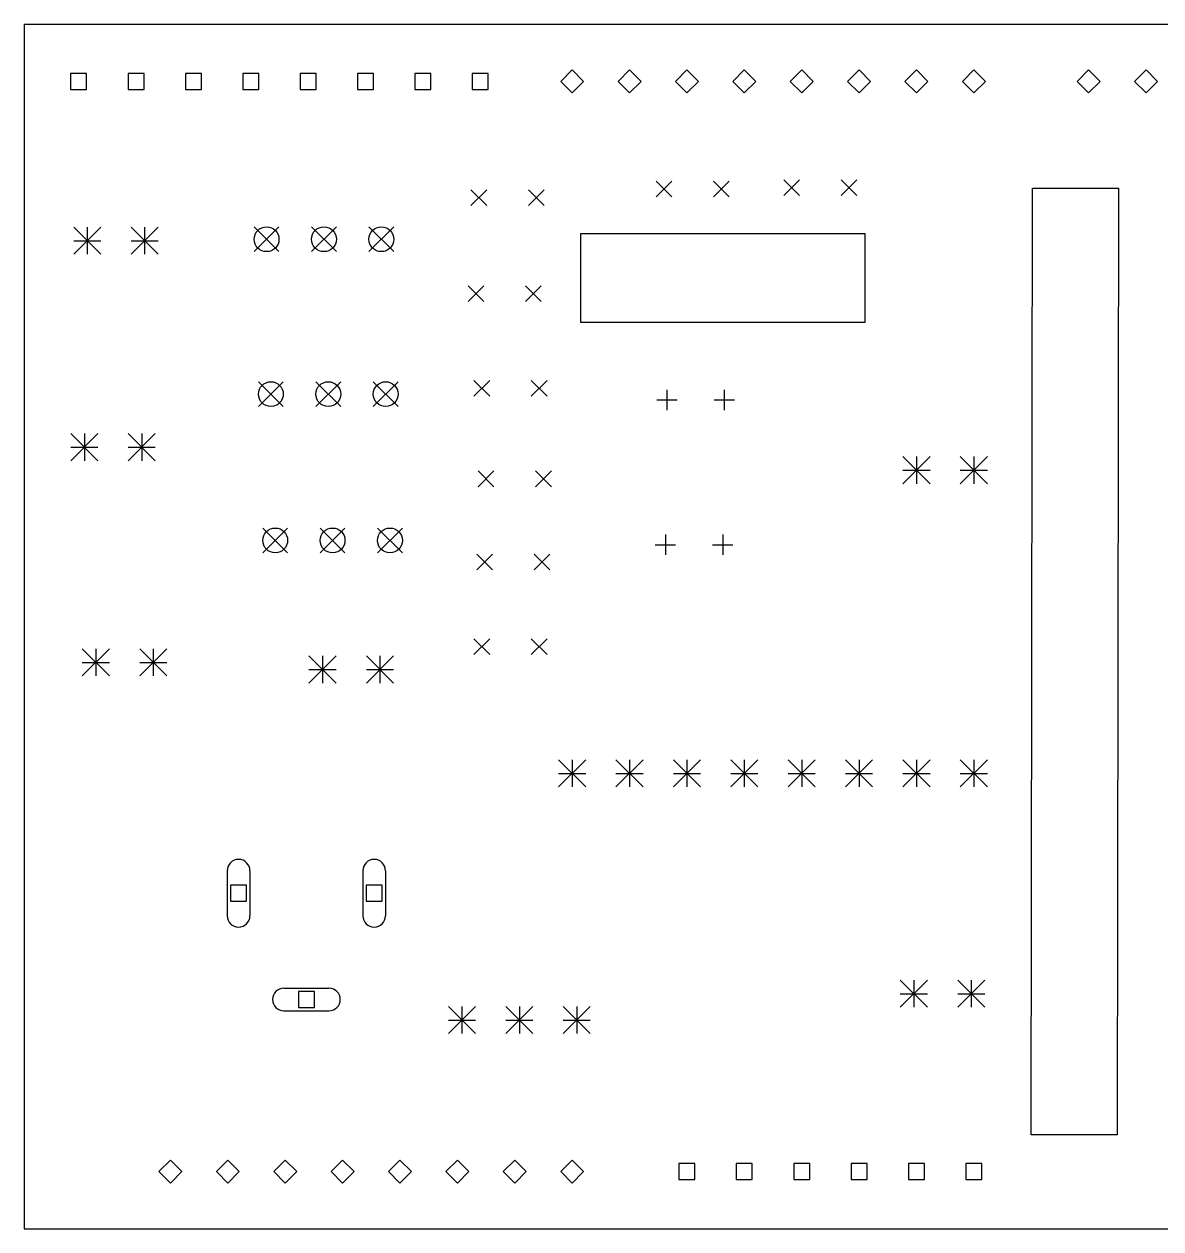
# Model space of a CAD drawing. Extents: x 123.6 to 222.8, y -157.6 to -68.3.
# Drawn here: x 124.8 to 175.2, y -121.7 to -68.3 of the extents above; entities that cross this region are included whole.
import ezdxf

# ---------------------------------------------------------------- set-up
doc = ezdxf.new("R2010")
doc.units = 0
doc.layers.add('BLACK', color=7, linetype='CONTINUOUS')

msp = doc.modelspace()

# ---------------------------------------------------------------- linework, layer by layer
at = {"layer": 'BLACK', "linetype": 'CONTINUOUS'}
for p, q in [((124.841, -68.326), (222.758, -68.326)), ((124.841, -68.326), (124.841, -121.666)), ((149.098, -70.358), (148.59, -70.866)), ((149.606, -70.866), (149.098, -70.358)), ((151.638, -70.358), (151.13, -70.866)), ((152.146, -70.866), (151.638, -70.358)), ((154.178, -70.358), (153.67, -70.866)), ((154.686, -70.866), (154.178, -70.358)), ((156.718, -70.358), (156.21, -70.866)), ((157.226, -70.866), (156.718, -70.358)), ((159.258, -70.358), (158.75, -70.866)), ((159.766, -70.866), (159.258, -70.358)), ((161.798, -70.358), (161.29, -70.866)), ((162.306, -70.866), (161.798, -70.358)), ((164.338, -70.358), (163.83, -70.866)), ((164.846, -70.866), (164.338, -70.358)), ((166.878, -70.358), (166.37, -70.866)), ((167.386, -70.866), (166.878, -70.358)), ((171.958, -70.358), (171.45, -70.866)), ((172.466, -70.866), (171.958, -70.358)), ((174.498, -70.358), (173.99, -70.866)), ((175.006, -70.866), (174.498, -70.358)), ((127.608, -70.5124), (126.9, -70.5124)), ((126.9, -70.5124), (126.9, -71.2196)), ((127.608, -71.2196), (127.608, -70.5124)), ((130.148, -70.5124), (129.44, -70.5124)), ((129.44, -70.5124), (129.44, -71.2196)), ((130.148, -71.2196), (130.148, -70.5124)), ((132.688, -70.5124), (131.98, -70.5124)), ((131.98, -70.5124), (131.98, -71.2196)), ((132.688, -71.2196), (132.688, -70.5124)), ((135.228, -70.5124), (134.52, -70.5124)), ((134.52, -70.5124), (134.52, -71.2196)), ((135.228, -71.2196), (135.228, -70.5124)), ((137.768, -70.5124), (137.06, -70.5124)), ((137.06, -70.5124), (137.06, -71.2196)), ((137.768, -71.2196), (137.768, -70.5124)), ((140.308, -70.5124), (139.6, -70.5124)), ((139.6, -70.5124), (139.6, -71.2196)), ((140.308, -71.2196), (140.308, -70.5124)), ((142.848, -70.5124), (142.14, -70.5124)), ((142.14, -70.5124), (142.14, -71.2196)), ((142.848, -71.2196), (142.848, -70.5124)), ((145.388, -70.5124), (144.68, -70.5124)), ((144.68, -70.5124), (144.68, -71.2196)), ((145.388, -71.2196), (145.388, -70.5124)), ((148.59, -70.866), (149.098, -71.374)), ((149.098, -71.374), (149.606, -70.866)), ((151.13, -70.866), (151.638, -71.374)), ((151.638, -71.374), (152.146, -70.866)), ((153.67, -70.866), (154.178, -71.374)), ((154.178, -71.374), (154.686, -70.866)), ((156.21, -70.866), (156.718, -71.374)), ((156.718, -71.374), (157.226, -70.866)), ((158.75, -70.866), (159.258, -71.374)), ((159.258, -71.374), (159.766, -70.866)), ((161.29, -70.866), (161.798, -71.374)), ((161.798, -71.374), (162.306, -70.866)), ((163.83, -70.866), (164.338, -71.374)), ((164.338, -71.374), (164.846, -70.866)), ((166.37, -70.866), (166.878, -71.374)), ((166.878, -71.374), (167.386, -70.866)), ((171.45, -70.866), (171.958, -71.374)), ((171.958, -71.374), (172.466, -70.866)), ((173.99, -70.866), (174.498, -71.374)), ((174.498, -71.374), (175.006, -70.866)), ((126.9, -71.2196), (127.608, -71.2196)), ((129.44, -71.2196), (130.148, -71.2196)), ((131.98, -71.2196), (132.688, -71.2196)), ((134.52, -71.2196), (135.228, -71.2196)), ((137.06, -71.2196), (137.768, -71.2196)), ((139.6, -71.2196), (140.308, -71.2196)), ((142.14, -71.2196), (142.848, -71.2196)), ((144.68, -71.2196), (145.388, -71.2196)), ((144.62, -75.6595), (145.32, -76.3595)), ((145.32, -75.6595), (144.62, -76.3595)), ((147.16, -75.6595), (147.86, -76.3595)), ((147.86, -75.6595), (147.16, -76.3595)), ((152.812, -75.2785), (153.512, -75.9785)), ((153.512, -75.2785), (152.812, -75.9785)), ((155.352, -75.2785), (156.052, -75.9785)), ((156.052, -75.2785), (155.352, -75.9785)), ((158.464, -75.215), (159.164, -75.915)), ((159.164, -75.215), (158.464, -75.915)), ((161.004, -75.215), (161.704, -75.915)), ((161.704, -75.215), (161.004, -75.915)), ((169.418, -117.5), (169.469, -75.5904)), ((169.469, -75.5904), (173.279, -75.5904)), ((173.279, -75.5904), (173.228, -117.5)), ((127.035, -77.3145), (128.235, -78.5145)), ((128.235, -77.3145), (127.035, -78.5145)), ((127.635, -77.3145), (127.635, -78.5145)), ((129.575, -77.3145), (130.775, -78.5145)), ((130.775, -77.3145), (129.575, -78.5145)), ((130.175, -77.3145), (130.175, -78.5145)), ((135.022, -77.301), (136.122, -78.401)), ((136.122, -77.301), (135.022, -78.401)), ((137.562, -77.301), (138.662, -78.401)), ((138.662, -77.301), (137.562, -78.401)), ((140.102, -77.301), (141.202, -78.401)), ((141.202, -77.301), (140.102, -78.401)), ((149.479, -77.597), (149.606, -77.597)), ((149.479, -81.534), (149.479, -77.597)), ((149.606, -77.597), (162.052, -77.597)), ((162.052, -77.597), (162.052, -81.534)), ((127.035, -77.9145), (128.235, -77.9145)), ((129.575, -77.9145), (130.775, -77.9145)), ((144.494, -79.914), (145.194, -80.614)), ((145.194, -79.914), (144.494, -80.614)), ((147.034, -79.914), (147.734, -80.614)), ((147.734, -79.914), (147.034, -80.614)), ((162.052, -81.534), (149.479, -81.534)), ((135.213, -84.159), (136.313, -85.259)), ((136.313, -84.159), (135.213, -85.259)), ((137.753, -84.159), (138.853, -85.259)), ((138.853, -84.159), (137.753, -85.259)), ((140.293, -84.159), (141.393, -85.259)), ((141.393, -84.159), (140.293, -85.259)), ((144.748, -84.105), (145.448, -84.805)), ((145.448, -84.105), (144.748, -84.805)), ((147.288, -84.105), (147.988, -84.805)), ((147.988, -84.105), (147.288, -84.805)), ((153.289, -84.513), (153.289, -85.413)), ((155.829, -84.513), (155.829, -85.413)), ((152.839, -84.963), (153.739, -84.963)), ((155.379, -84.963), (156.279, -84.963)), ((126.908, -86.4585), (128.108, -87.6585)), ((128.108, -86.4585), (126.908, -87.6585)), ((127.508, -86.4585), (127.508, -87.6585)), ((129.448, -86.4585), (130.648, -87.6585)), ((130.648, -86.4585), (129.448, -87.6585)), ((130.048, -86.4585), (130.048, -87.6585)), ((126.908, -87.0585), (128.108, -87.0585)), ((129.448, -87.0585), (130.648, -87.0585)), ((163.738, -87.4745), (164.938, -88.6745)), ((164.938, -87.4745), (163.738, -88.6745)), ((164.338, -87.4745), (164.338, -88.6745)), ((166.278, -87.4745), (167.478, -88.6745)), ((167.478, -87.4745), (166.278, -88.6745)), ((166.878, -87.4745), (166.878, -88.6745)), ((144.938, -88.1055), (145.638, -88.8055)), ((145.638, -88.1055), (144.938, -88.8055)), ((147.478, -88.1055), (148.178, -88.8055)), ((148.178, -88.1055), (147.478, -88.8055)), ((163.738, -88.0745), (164.938, -88.0745)), ((166.278, -88.0745), (167.478, -88.0745)), ((135.404, -90.636), (136.504, -91.736)), ((136.504, -90.636), (135.404, -91.736)), ((137.944, -90.636), (139.044, -91.736)), ((139.044, -90.636), (137.944, -91.736)), ((140.484, -90.636), (141.584, -91.736)), ((141.584, -90.636), (140.484, -91.736)), ((153.226, -90.9265), (153.226, -91.8265)), ((155.766, -90.9265), (155.766, -91.8265)), ((152.776, -91.3765), (153.676, -91.3765)), ((155.316, -91.3765), (156.216, -91.3765)), ((144.874, -91.7885), (145.574, -92.4885)), ((145.574, -91.7885), (144.874, -92.4885)), ((147.414, -91.7885), (148.114, -92.4885)), ((148.114, -91.7885), (147.414, -92.4885)), ((127.416, -95.9835), (128.616, -97.1835)), ((128.616, -95.9835), (127.416, -97.1835)), ((128.016, -95.9835), (128.016, -97.1835)), ((129.956, -95.9835), (131.156, -97.1835)), ((131.156, -95.9835), (129.956, -97.1835)), ((130.556, -95.9835), (130.556, -97.1835)), ((144.748, -95.535), (145.448, -96.235)), ((145.448, -95.535), (144.748, -96.235)), ((147.288, -95.535), (147.988, -96.235)), ((147.988, -95.535), (147.288, -96.235)), ((137.449, -96.301), (138.649, -97.501)), ((138.649, -96.301), (137.449, -97.501)), ((138.049, -96.301), (138.049, -97.501)), ((139.989, -96.301), (141.189, -97.501)), ((141.189, -96.301), (139.989, -97.501)), ((140.589, -96.301), (140.589, -97.501)), ((127.416, -96.5835), (128.616, -96.5835)), ((129.956, -96.5835), (131.156, -96.5835)), ((137.449, -96.901), (138.649, -96.901)), ((139.989, -96.901), (141.189, -96.901)), ((148.498, -100.898), (149.698, -102.098)), ((149.698, -100.898), (148.498, -102.098)), ((149.098, -100.898), (149.098, -102.098)), ((151.038, -100.898), (152.238, -102.098)), ((152.238, -100.898), (151.038, -102.098)), ((151.638, -100.898), (151.638, -102.098)), ((153.578, -100.898), (154.778, -102.098)), ((154.778, -100.898), (153.578, -102.098)), ((154.178, -100.898), (154.178, -102.098)), ((156.118, -100.898), (157.318, -102.098)), ((157.318, -100.898), (156.118, -102.098)), ((156.718, -100.898), (156.718, -102.098)), ((158.658, -100.898), (159.858, -102.098)), ((159.858, -100.898), (158.658, -102.098)), ((159.258, -100.898), (159.258, -102.098)), ((161.198, -100.898), (162.398, -102.098)), ((162.398, -100.898), (161.198, -102.098)), ((161.798, -100.898), (161.798, -102.098)), ((163.738, -100.898), (164.938, -102.098)), ((164.938, -100.898), (163.738, -102.098)), ((164.338, -100.898), (164.338, -102.098)), ((166.278, -100.898), (167.478, -102.098)), ((167.478, -100.898), (166.278, -102.098)), ((166.878, -100.898), (166.878, -102.098)), ((148.498, -101.498), (149.698, -101.498)), ((151.038, -101.498), (152.238, -101.498)), ((153.578, -101.498), (154.778, -101.498)), ((156.118, -101.498), (157.318, -101.498)), ((158.658, -101.498), (159.858, -101.498)), ((161.198, -101.498), (162.398, -101.498)), ((163.738, -101.498), (164.938, -101.498)), ((166.278, -101.498), (167.478, -101.498)), ((133.835, -105.807), (133.835, -107.807)), ((134.835, -105.807), (134.835, -107.807)), ((139.835, -105.807), (139.835, -107.807)), ((140.835, -105.807), (140.835, -107.807)), ((134.689, -106.453), (133.981, -106.453)), ((133.981, -106.453), (133.981, -107.161)), ((134.689, -107.161), (134.689, -106.453)), ((140.689, -106.453), (139.981, -106.453)), ((139.981, -106.453), (139.981, -107.161)), ((140.689, -107.161), (140.689, -106.453)), ((133.981, -107.161), (134.689, -107.161)), ((139.981, -107.161), (140.689, -107.161)), ((163.623, -110.652), (164.823, -111.852)), ((164.823, -110.652), (163.623, -111.852)), ((164.223, -110.652), (164.223, -111.852)), ((166.163, -110.652), (167.363, -111.852)), ((167.363, -110.652), (166.163, -111.852)), ((166.763, -110.652), (166.763, -111.852)), ((136.335, -111.007), (138.335, -111.007)), ((137.689, -111.153), (136.981, -111.153)), ((136.981, -111.153), (136.981, -111.861)), ((137.689, -111.861), (137.689, -111.153)), ((163.623, -111.252), (164.823, -111.252)), ((166.163, -111.252), (167.363, -111.252)), ((136.335, -112.007), (138.335, -112.007)), ((136.981, -111.861), (137.689, -111.861)), ((143.621, -111.82), (144.821, -113.02)), ((144.821, -111.82), (143.621, -113.02)), ((144.221, -111.82), (144.221, -113.02)), ((146.161, -111.82), (147.361, -113.02)), ((147.361, -111.82), (146.161, -113.02)), ((146.761, -111.82), (146.761, -113.02)), ((148.701, -111.82), (149.901, -113.02)), ((149.901, -111.82), (148.701, -113.02)), ((149.301, -111.82), (149.301, -113.02)), ((143.621, -112.42), (144.821, -112.42)), ((146.161, -112.42), (147.361, -112.42)), ((148.701, -112.42), (149.901, -112.42)), ((173.228, -117.5), (169.418, -117.5)), ((131.318, -118.618), (130.81, -119.126)), ((131.826, -119.126), (131.318, -118.618)), ((133.858, -118.618), (133.35, -119.126)), ((134.366, -119.126), (133.858, -118.618)), ((136.398, -118.618), (135.89, -119.126)), ((136.906, -119.126), (136.398, -118.618)), ((138.938, -118.618), (138.43, -119.126)), ((139.446, -119.126), (138.938, -118.618)), ((141.478, -118.618), (140.97, -119.126)), ((141.986, -119.126), (141.478, -118.618)), ((144.018, -118.618), (143.51, -119.126)), ((144.526, -119.126), (144.018, -118.618)), ((146.558, -118.618), (146.05, -119.126)), ((147.066, -119.126), (146.558, -118.618)), ((149.098, -118.618), (148.59, -119.126)), ((149.606, -119.126), (149.098, -118.618)), ((154.532, -118.772), (153.824, -118.772)), ((153.824, -118.772), (153.824, -119.48)), ((154.532, -119.48), (154.532, -118.772)), ((157.072, -118.772), (156.364, -118.772)), ((156.364, -118.772), (156.364, -119.48)), ((157.072, -119.48), (157.072, -118.772)), ((159.612, -118.772), (158.904, -118.772)), ((158.904, -118.772), (158.904, -119.48)), ((159.612, -119.48), (159.612, -118.772)), ((162.152, -118.772), (161.444, -118.772)), ((161.444, -118.772), (161.444, -119.48)), ((162.152, -119.48), (162.152, -118.772)), ((164.692, -118.772), (163.984, -118.772)), ((163.984, -118.772), (163.984, -119.48)), ((164.692, -119.48), (164.692, -118.772)), ((167.232, -118.772), (166.524, -118.772)), ((166.524, -118.772), (166.524, -119.48)), ((167.232, -119.48), (167.232, -118.772)), ((130.81, -119.126), (131.318, -119.634)), ((131.318, -119.634), (131.826, -119.126)), ((133.35, -119.126), (133.858, -119.634)), ((133.858, -119.634), (134.366, -119.126)), ((135.89, -119.126), (136.398, -119.634)), ((136.398, -119.634), (136.906, -119.126)), ((138.43, -119.126), (138.938, -119.634)), ((138.938, -119.634), (139.446, -119.126)), ((140.97, -119.126), (141.478, -119.634)), ((141.478, -119.634), (141.986, -119.126)), ((143.51, -119.126), (144.018, -119.634)), ((144.018, -119.634), (144.526, -119.126)), ((146.05, -119.126), (146.558, -119.634)), ((146.558, -119.634), (147.066, -119.126)), ((148.59, -119.126), (149.098, -119.634)), ((149.098, -119.634), (149.606, -119.126)), ((153.824, -119.48), (154.532, -119.48)), ((156.364, -119.48), (157.072, -119.48)), ((158.904, -119.48), (159.612, -119.48)), ((161.444, -119.48), (162.152, -119.48)), ((163.984, -119.48), (164.692, -119.48)), ((166.524, -119.48), (167.232, -119.48)), ((124.841, -121.666), (222.631, -121.666))]:
    msp.add_line(p, q, dxfattribs=at)
at = {"layer": 'BLACK'}
for centre in [(135.572, -77.851), (138.112, -77.851), (140.652, -77.851), (135.763, -84.709), (138.303, -84.709), (140.843, -84.709), (135.954, -91.186), (138.494, -91.186), (141.034, -91.186)]:
    msp.add_circle(centre, 0.55, dxfattribs=at)
for centre, start, end in [((134.335, -105.807), 0, 180), ((140.335, -105.807), 0, 180), ((134.335, -107.807), 180, 360), ((140.335, -107.807), 180, 360), ((136.335, -111.507), 90, 270), ((138.335, -111.507), 270, 450)]:
    msp.add_arc(centre, 0.5, start, end, dxfattribs=at)

doc.saveas('drawing.dxf')
